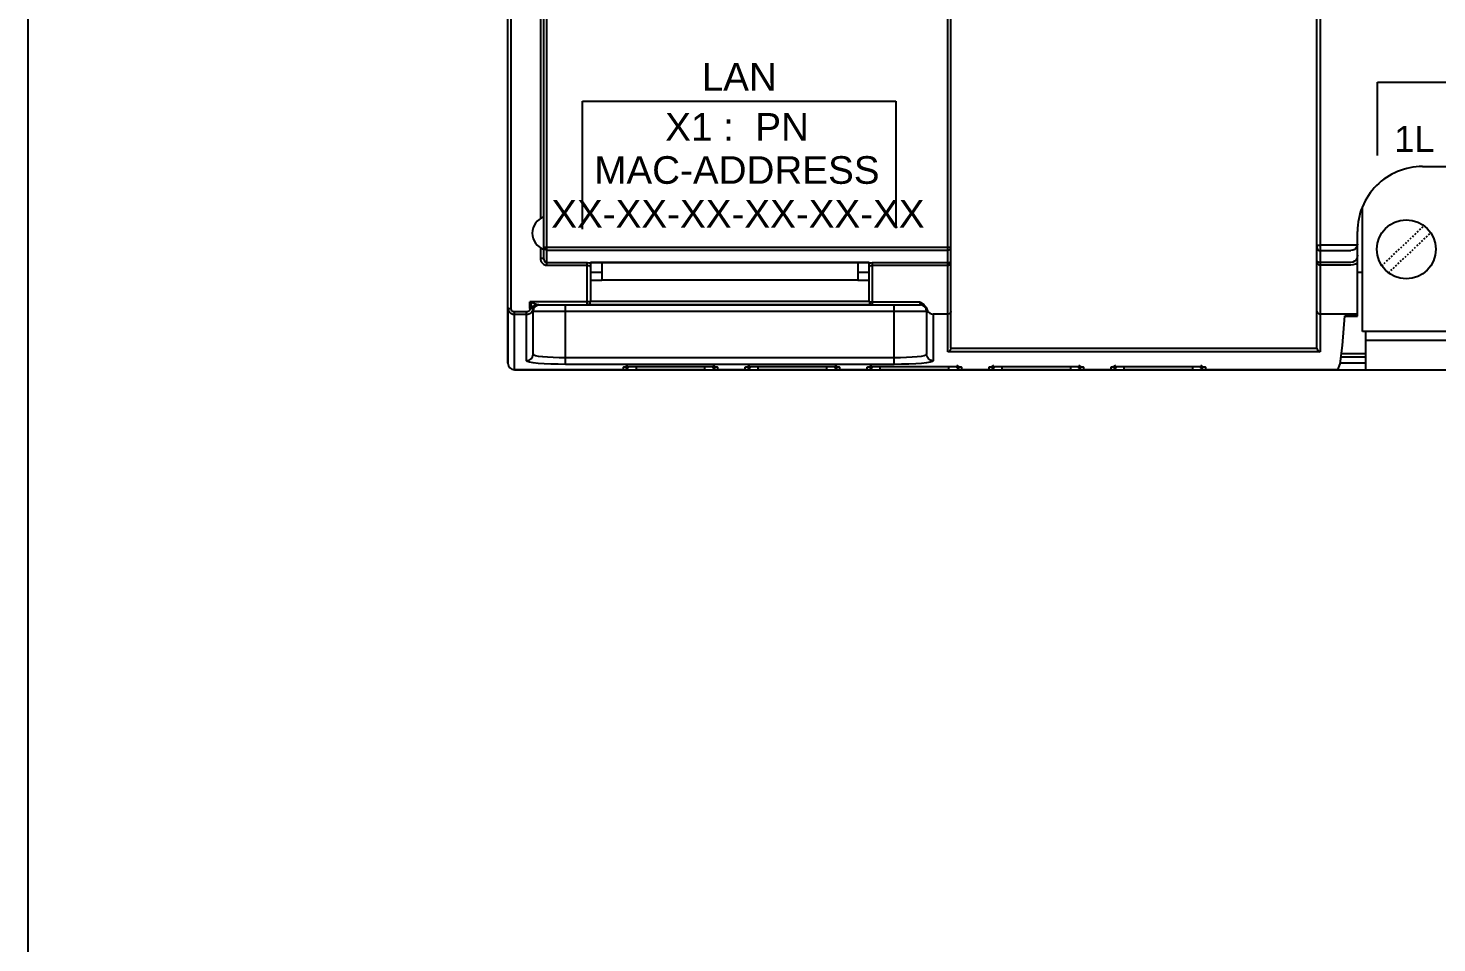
# Model space of a CAD drawing. Header units: inches. Extents: x 57 to 2760, y -193 to 2149.
# Drawn here: x 60.5 to 147.1, y 1607.5 to 1663.8 of the extents above; entities that cross this region are included whole.
import ezdxf

# ---------------------------------------------------------------- set-up
doc = ezdxf.new("R2010")
doc.units = ezdxf.units.IN
doc.header["$MEASUREMENT"] = 0
doc.linetypes.add('DOT', pattern=[0.2, 0.1, -0.1])
doc.styles.get("Standard").update_dxf_attribs({"font": 'arial.ttf'})

msp = doc.modelspace()

# ---------------------------------------------------------------- linework, layer by layer
at = {"color": 7, "linetype": 'Continuous'}
for p, q in [((89.97114, 1643.19462), (89.97114, 1742.39462)), ((90.17114, 1646.56641), (90.17114, 1739.02283)), ((91.97114, 1683.179), (91.97114, 1652.09265)), ((92.17114, 1649.62194), (92.17114, 1677.00527)), ((92.37114, 1649.22064), (92.37114, 1676.85877)), ((117.02114, 1643.90033), (117.02114, 1667.79462)), ((117.22114, 1644.1282), (117.22114, 1668.29462)), ((139.72114, 1644.12831), (139.72114, 1668.29462)), ((139.92114, 1667.79462), (139.92114, 1643.90033)), ((117.22114, 1644.12831), (117.22114, 1667.59462)), ((146.22114, 1655.29462), (172.22111, 1655.29462)), ((142.52114, 1645.14462), (142.52114, 1652.81449)), ((142.22114, 1646.09161), (142.22114, 1651.29462)), ((142.22114, 1650.50962), (142.22114, 1651.29462)), ((139.92114, 1650.46907), (141.82114, 1650.46907)), ((91.97114, 1650.29659), (91.97114, 1649.65211)), ((92.37114, 1650.33179), (117.02114, 1650.33179)), ((92.37114, 1650.15894), (117.02114, 1650.15894)), ((139.92114, 1650.12325), (141.82114, 1650.12325)), ((92.37114, 1649.38322), (94.84614, 1649.38322)), ((92.37114, 1649.22064), (94.84614, 1649.22064)), ((94.84614, 1649.38322), (94.94915, 1649.37939)), ((94.84614, 1646.79462), (94.84614, 1649.38322)), ((94.94915, 1649.37939), (95.04614, 1649.36806)), ((95.04614, 1649.4129), (112.19614, 1649.4129)), ((95.04614, 1649.4129), (95.04614, 1646.99462)), ((95.04614, 1649.39927), (112.19614, 1649.39927)), ((95.04614, 1648.79462), (95.74714, 1648.79462)), ((95.74714, 1649.39927), (95.74714, 1648.31462)), ((111.49514, 1649.39927), (111.49514, 1648.31462)), ((111.49514, 1648.79462), (112.19614, 1648.79462)), ((112.19614, 1646.99462), (112.19614, 1649.4129)), ((112.19614, 1649.36806), (112.29298, 1649.37938)), ((112.29298, 1649.37938), (112.39614, 1649.38322)), ((112.39614, 1646.79462), (112.39614, 1649.38322)), ((112.39614, 1649.38322), (117.02114, 1649.38322)), ((112.39614, 1649.22064), (117.02114, 1649.22064)), ((141.82105, 1649.38322), (139.92114, 1649.38322)), ((141.82114, 1649.22064), (139.92114, 1649.22064)), ((142.22114, 1648.79462), (142.52114, 1648.79462)), ((95.04614, 1648.29462), (95.74714, 1648.29462)), ((111.49514, 1648.31462), (95.74714, 1648.31462)), ((111.49514, 1648.29462), (112.19614, 1648.29462)), ((94.84614, 1646.96175), (91.32114, 1646.9618)), ((91.32114, 1646.56641), (91.32114, 1646.9618)), ((112.19614, 1646.99462), (95.04614, 1646.99462)), ((112.39614, 1646.96175), (115.32917, 1646.96175)), ((89.97114, 1646.59967), (89.97114, 1643.19462)), ((91.12114, 1646.3493), (90.37114, 1646.3493)), ((90.37114, 1642.79462), (90.37114, 1646.3493)), ((91.12112, 1646.18957), (90.37114, 1646.18957)), ((91.12114, 1643.35186), (91.12114, 1646.3493)), ((91.41955, 1646.67492), (91.45478, 1646.57492)), ((91.45478, 1646.57492), (91.52629, 1646.68267)), ((91.50669, 1646.49499), (91.58541, 1646.65007)), ((91.52114, 1646.39462), (115.72114, 1646.39462)), ((91.52114, 1643.74963), (91.52114, 1646.39462)), ((91.52114, 1643.74965), (91.52114, 1646.39462)), ((91.58541, 1646.65007), (91.72202, 1646.75668)), ((91.72202, 1646.75668), (91.89061, 1646.79462)), ((91.89061, 1646.79462), (115.35063, 1646.79462)), ((93.52114, 1643.12586), (93.52114, 1646.79462)), ((112.39614, 1646.79462), (94.84614, 1646.79462)), ((113.72114, 1643.12586), (113.72114, 1646.79462)), ((115.73588, 1646.49854), (115.65606, 1646.65194)), ((115.72114, 1646.39462), (115.72114, 1643.74965)), ((115.73886, 1646.52908), (115.78282, 1646.42533)), ((116.12114, 1646.22281), (116.12114, 1643.35186)), ((117.02114, 1646.22281), (116.12114, 1646.22281)), ((142.22114, 1646.22281), (139.92114, 1646.22281)), ((141.30581, 1644.27635), (141.45271, 1646.1182)), ((141.44914, 1646.09161), (142.22114, 1646.09161)), ((142.22114, 1646.1182), (141.45271, 1646.1182)), ((175.43114, 1645.14462), (142.52114, 1645.14462)), ((142.72114, 1645.14462), (142.72114, 1642.79462)), ((142.72114, 1644.60462), (175.72114, 1644.60462)), ((113.72113, 1643.52453), (93.52115, 1643.52453)), ((139.92114, 1643.90033), (117.02114, 1643.90033)), ((139.72338, 1644.09812), (117.2189, 1644.09812)), ((117.22114, 1644.12831), (117.22108, 1644.12326)), ((141.21427, 1643.59462), (142.72114, 1643.59462)), ((141.24113, 1643.79462), (142.72114, 1643.79462)), ((90.37114, 1642.79462), (179.57114, 1642.79462)), ((97.07114, 1642.79462), (90.37114, 1642.79462)), ((113.72114, 1643.12586), (93.52114, 1643.12586)), ((97.07114, 1642.79462), (97.07114, 1642.95281)), ((97.82751, 1643.00038), (102.07114, 1643.00045)), ((97.87114, 1642.79462), (97.87114, 1643.00128)), ((97.87114, 1643.00128), (102.07114, 1643.00128)), ((102.07114, 1642.79462), (97.87114, 1642.79462)), ((102.07114, 1643.00128), (102.07114, 1642.79462)), ((102.87114, 1642.95281), (102.87114, 1642.79462)), ((104.57114, 1642.79462), (102.87114, 1642.79462)), ((104.57114, 1642.79462), (104.57114, 1642.95281)), ((105.32751, 1643.00038), (109.57114, 1643.00045)), ((105.37114, 1642.79462), (105.37114, 1643.00128)), ((105.37114, 1643.00128), (109.57114, 1643.00128)), ((109.57114, 1642.79462), (105.37114, 1642.79462)), ((109.57114, 1643.00128), (109.57114, 1642.79462)), ((110.37114, 1642.95281), (110.37114, 1642.79462)), ((112.07114, 1642.79462), (110.37114, 1642.79462)), ((112.07114, 1642.79462), (112.07114, 1642.95281)), ((112.82751, 1643.00038), (117.07114, 1643.00045)), ((112.87114, 1642.79462), (112.87114, 1643.00128)), ((112.87114, 1643.00128), (117.07114, 1643.00128)), ((117.07114, 1642.79462), (112.87114, 1642.79462)), ((117.07114, 1643.00128), (117.07114, 1642.79462)), ((117.87114, 1642.95281), (117.87114, 1642.79462)), ((119.57114, 1642.79462), (117.87114, 1642.79462)), ((119.57114, 1642.79462), (119.57114, 1642.95281)), ((120.32751, 1643.00038), (124.57114, 1643.00045)), ((120.37114, 1642.79462), (120.37114, 1643.00128)), ((120.37114, 1643.00128), (124.57114, 1643.00128)), ((124.57114, 1642.79462), (120.37114, 1642.79462)), ((124.57114, 1643.00128), (124.57114, 1642.79462)), ((125.37114, 1642.95281), (125.37114, 1642.79462)), ((127.07114, 1642.79462), (125.37114, 1642.79462)), ((127.07114, 1642.79462), (127.07114, 1642.95281)), ((127.82751, 1643.00038), (132.07114, 1643.00045)), ((127.87114, 1642.79462), (127.87114, 1643.00128)), ((127.87114, 1643.00128), (132.07114, 1643.00128)), ((132.07114, 1642.79462), (127.87114, 1642.79462)), ((132.07114, 1643.00128), (132.07114, 1642.79462)), ((132.87114, 1642.95281), (132.87114, 1642.79462)), ((141.00644, 1642.79462), (132.87114, 1642.79462)), ((142.72114, 1643.19462), (141.16056, 1643.19462))]:
    msp.add_line(p, q, dxfattribs=at)
for p, q in [((143.46139, 1655.96903), (143.46139, 1660.48261)), ((143.46139, 1660.48261), (162.93614, 1660.48261)), ((94.55277, 1651.43393), (94.55277, 1659.32277)), ((94.55277, 1659.32277), (113.82367, 1659.32277)), ((113.82367, 1659.32277), (113.82367, 1651.49508))]:
    msp.add_line(p, q)
at = {"linetype": 'DOT'}
for p, q in [((143.71529, 1649.19139), (146.31437, 1651.65344)), ((144.12791, 1648.7558), (146.72699, 1651.21785))]:
    msp.add_line(p, q, dxfattribs=at)
msp.add_lwpolyline([(60.46636, 2015.39461), (1098.54819, 2015.39461), (1098.54819, 1083.9003), (60.46636, 1083.9003)], close=True)
at = {"color": 7, "linetype": 'Continuous'}
for points in [[(139.72114, 1650.35213), (139.72409, 1650.37212), (139.73199, 1650.39009), (139.74358, 1650.40593), (139.75777, 1650.41957), (139.77379, 1650.43119), (139.79178, 1650.44131), (139.81168, 1650.45), (139.83295, 1650.45708), (139.85498, 1650.46247), (139.87722, 1650.46619), (139.89918, 1650.46835), (139.92114, 1650.46907)], [(142.22114, 1650.50962), (142.20185, 1650.39108), (142.14529, 1650.28324), (142.05666, 1650.19733), (141.94503, 1650.14225), (141.82114, 1650.12325)], [(141.82114, 1650.46907), (141.87971, 1650.46951), (141.943, 1650.471), (142.00861, 1650.47379), (142.0732, 1650.47812), (142.13232, 1650.48414), (142.18, 1650.49171), (142.21069, 1650.50042), (142.22114, 1650.50962)], [(91.97114, 1649.65211), (92.07114, 1649.64807), (92.14434, 1649.63702), (92.17114, 1649.62194)], [(91.97114, 1649.65211), (91.97815, 1649.57169), (91.99657, 1649.50076), (92.02317, 1649.43935), (92.05557, 1649.387), (92.0916, 1649.34352), (92.12916, 1649.30857), (92.16676, 1649.28123), (92.20428, 1649.25998), (92.24241, 1649.2436), (92.28228, 1649.23142), (92.32494, 1649.22353), (92.37114, 1649.22064)], [(92.37114, 1650.15894), (92.29556, 1650.17327), (92.23065, 1650.21463), (92.18647, 1650.27795), (92.17114, 1650.35213)], [(92.17114, 1650.35213), (92.18647, 1650.34432), (92.23065, 1650.33765), (92.29556, 1650.33329), (92.37114, 1650.33179)], [(92.17114, 1649.62194), (92.17465, 1649.57743), (92.18386, 1649.53819), (92.19716, 1649.50422), (92.21336, 1649.47526), (92.23137, 1649.45121), (92.25015, 1649.43187), (92.26895, 1649.41675), (92.28771, 1649.40499), (92.30677, 1649.39593), (92.32671, 1649.38919), (92.34803, 1649.38482), (92.37114, 1649.38322)], [(117.02114, 1650.15894), (117.09671, 1650.17327), (117.16163, 1650.21463), (117.20581, 1650.27795), (117.22114, 1650.35213)], [(117.02114, 1650.33179), (117.09671, 1650.33329), (117.16163, 1650.33765), (117.20581, 1650.34432), (117.22114, 1650.35213)], [(139.72114, 1650.35213), (139.72409, 1650.31298), (139.73199, 1650.27776), (139.74358, 1650.2468), (139.75778, 1650.22009), (139.77379, 1650.19736), (139.79179, 1650.17757), (139.81168, 1650.16057), (139.83295, 1650.1467), (139.85498, 1650.13614), (139.87722, 1650.12884), (139.89918, 1650.12464), (139.92114, 1650.12325)], [(142.22114, 1649.83768), (142.19944, 1649.69016), (142.1384, 1649.56102), (142.04769, 1649.4632), (141.93915, 1649.40346), (141.82105, 1649.38322)], [(94.84614, 1649.22064), (94.89524, 1649.21623), (94.94195, 1649.2031), (94.98354, 1649.18137), (95.01684, 1649.15182), (95.03856, 1649.1161), (95.04614, 1649.07693)], [(112.19614, 1649.07693), (112.20375, 1649.11618), (112.22552, 1649.15192), (112.25887, 1649.18146), (112.30043, 1649.20314), (112.34702, 1649.21623), (112.39614, 1649.22064)], [(117.02114, 1649.38322), (117.04597, 1649.38419), (117.07255, 1649.38744), (117.09982, 1649.39336), (117.12677, 1649.40218), (117.15152, 1649.4136), (117.1723, 1649.42661), (117.18894, 1649.44051), (117.20214, 1649.45542), (117.21214, 1649.47161), (117.21871, 1649.48936), (117.22114, 1649.50887)], [(117.02114, 1649.22064), (117.04597, 1649.22287), (117.07256, 1649.23032), (117.09983, 1649.24387), (117.12677, 1649.26409), (117.15151, 1649.29026), (117.1723, 1649.3201), (117.18894, 1649.35198), (117.20213, 1649.38619), (117.21214, 1649.42334), (117.21871, 1649.46407), (117.22114, 1649.50887)], [(139.92114, 1649.22064), (139.86829, 1649.23089), (139.82539, 1649.25579), (139.79353, 1649.2869), (139.77049, 1649.31924), (139.75335, 1649.35196), (139.74004, 1649.38652), (139.73004, 1649.4238), (139.72353, 1649.4644), (139.72114, 1649.50887)], [(139.92114, 1649.38322), (139.8683, 1649.38768), (139.82539, 1649.39856), (139.79353, 1649.41213), (139.77049, 1649.42624), (139.75335, 1649.4405), (139.74004, 1649.45557), (139.73004, 1649.47181), (139.72353, 1649.4895), (139.72114, 1649.50887)], [(142.22114, 1649.38548), (142.0996, 1649.29463), (141.96452, 1649.2394), (141.82114, 1649.22064)], [(91.32099, 1646.9618), (91.41268, 1646.93198), (91.51143, 1646.9008), (91.6164, 1646.86881), (91.72205, 1646.83822)], [(91.32114, 1646.96175), (91.35166, 1646.87189), (91.41955, 1646.67492)], [(95.04614, 1646.99462), (95.03075, 1646.98198), (94.98625, 1646.97117), (94.92128, 1646.96416), (94.84614, 1646.96175)], [(112.19614, 1646.99462), (112.21153, 1646.98198), (112.25603, 1646.97117), (112.321, 1646.96416), (112.39614, 1646.96175)], [(115.32732, 1646.87895), (115.32305, 1646.89734), (115.32116, 1646.91705), (115.32269, 1646.93838), (115.32917, 1646.96175)], [(115.32917, 1646.96175), (115.37449, 1646.92441), (115.42683, 1646.88817)], [(90.37114, 1646.18957), (90.32598, 1646.19219), (90.28253, 1646.19976), (90.23938, 1646.21246), (90.19586, 1646.23104), (90.15189, 1646.25667), (90.10796, 1646.29084), (90.06552, 1646.3351), (90.02736, 1646.39002), (89.99714, 1646.45424), (89.97778, 1646.52525), (89.97114, 1646.59967)], [(89.97114, 1646.59967), (89.99793, 1646.58304), (90.07114, 1646.57086), (90.17114, 1646.56641)], [(90.37114, 1646.3493), (90.34856, 1646.35069), (90.32683, 1646.3547), (90.30526, 1646.36142), (90.2835, 1646.37125), (90.26151, 1646.38482), (90.23955, 1646.40291), (90.21834, 1646.42633), (90.19926, 1646.4554), (90.18414, 1646.4894), (90.17446, 1646.527), (90.17114, 1646.56641)], [(91.50765, 1646.49409), (91.48754, 1646.43515), (91.45763, 1646.37795), (91.41819, 1646.32503), (91.37009, 1646.27868), (91.31459, 1646.24073), (91.25327, 1646.21259), (91.18807, 1646.19535), (91.12112, 1646.18957)], [(91.32114, 1646.56641), (91.31891, 1646.53405), (91.31157, 1646.50006), (91.29852, 1646.46611), (91.27961, 1646.43396), (91.25523, 1646.40532), (91.22611, 1646.38161), (91.19321, 1646.36388), (91.15774, 1646.35297), (91.12114, 1646.3493)], [(91.45478, 1646.57492), (91.39269, 1646.56861), (91.32114, 1646.56641)], [(91.45478, 1646.57492), (91.46769, 1646.5542), (91.48837, 1646.52058)], [(91.48837, 1646.52058), (91.49624, 1646.50828), (91.50241, 1646.49952), (91.50669, 1646.49499)], [(91.50669, 1646.49499), (91.50727, 1646.49455), (91.50765, 1646.49409)], [(91.50765, 1646.49409), (91.51775, 1646.44484), (91.52114, 1646.39462)], [(91.50766, 1646.49409), (91.5867, 1646.64959), (91.72426, 1646.75655), (91.89417, 1646.79463)], [(91.52629, 1646.68267), (91.61866, 1646.77367), (91.72205, 1646.83822)], [(91.72205, 1646.83822), (91.79725, 1646.81683), (91.82847, 1646.80806), (91.85488, 1646.80108), (91.87589, 1646.79639), (91.89061, 1646.79462)], [(115.35063, 1646.79462), (115.35596, 1646.79765), (115.35627, 1646.80553), (115.35271, 1646.81684), (115.34679, 1646.83043), (115.33993, 1646.84551), (115.33318, 1646.86171), (115.32732, 1646.87895)], [(115.65606, 1646.65194), (115.51911, 1646.7572), (115.35063, 1646.79462)], [(115.42683, 1646.88817), (115.48384, 1646.85005), (115.54308, 1646.80651)], [(115.54308, 1646.80651), (115.60176, 1646.7546), (115.65696, 1646.69161)], [(115.65696, 1646.69161), (115.70436, 1646.61628), (115.73886, 1646.52908)], [(115.72114, 1646.39462), (115.72484, 1646.44713), (115.73588, 1646.49854)], [(115.78282, 1646.42533), (115.84777, 1646.34002), (115.92972, 1646.27575), (116.02375, 1646.23588), (116.12114, 1646.22281)], [(117.22114, 1646.38278), (117.20832, 1646.3264), (117.16908, 1646.27511), (117.10474, 1646.23745), (117.02114, 1646.22281)], [(139.72114, 1646.38278), (139.73396, 1646.3264), (139.7732, 1646.27511), (139.83754, 1646.23745), (139.92114, 1646.22281)], [(91.12114, 1643.35186), (91.27421, 1643.38214), (91.40398, 1643.46836), (91.49069, 1643.59741), (91.52114, 1643.74963)], [(93.52115, 1643.52453), (93.13253, 1643.52828), (92.75821, 1643.53951), (92.41319, 1643.55815), (92.11014, 1643.58406), (91.86074, 1643.61692), (91.67483, 1643.65616), (91.5599, 1643.70091), (91.52114, 1643.74963)], [(115.72114, 1643.74963), (115.68238, 1643.70091), (115.56745, 1643.65616), (115.38154, 1643.61692), (115.13213, 1643.58406), (114.82908, 1643.55815), (114.48407, 1643.53951), (114.10975, 1643.52828), (113.72113, 1643.52453)], [(116.12114, 1643.35186), (115.96806, 1643.38214), (115.83829, 1643.46837), (115.75159, 1643.59741), (115.72114, 1643.74963)], [(117.2189, 1644.09812), (117.1894, 1644.01631), (117.14027, 1643.95699), (117.08197, 1643.91874), (117.02114, 1643.90033)], [(117.22108, 1644.12326), (117.22089, 1644.11821), (117.22014, 1644.10814), (117.2189, 1644.09812)], [(139.72338, 1644.09812), (139.72214, 1644.10814), (139.72139, 1644.11821), (139.72114, 1644.12831)], [(139.72338, 1644.09812), (139.75288, 1644.01631), (139.80201, 1643.95699), (139.86031, 1643.91874), (139.92114, 1643.90033)], [(141.00644, 1642.79462), (141.15668, 1643.16574), (141.30581, 1644.27635)], [(93.52114, 1643.12586), (93.05501, 1643.12961), (92.60597, 1643.14088), (92.19194, 1643.15959), (91.82812, 1643.1856), (91.52859, 1643.21862), (91.30543, 1643.25805), (91.16757, 1643.30298), (91.12114, 1643.35186)], [(97.07114, 1642.95281), (97.22421, 1642.98321), (97.35398, 1643.06978)], [(97.07114, 1642.95281), (97.0987, 1642.96479), (97.17886, 1642.97629), (97.30603, 1642.98645)], [(97.18666, 1642.97395), (97.1819, 1642.97289), (97.18806, 1642.97383), (97.21499, 1642.97716), (97.2589, 1642.98131), (97.31914, 1642.98572), (97.39445, 1642.98999), (97.4845, 1642.99383), (97.58792, 1642.99703), (97.70311, 1642.99927), (97.82751, 1643.00038)], [(97.30603, 1642.98645), (97.47172, 1642.99443), (97.6642, 1642.99952), (97.87114, 1643.00128)], [(102.07114, 1643.00128), (102.27796, 1642.99953), (102.47007, 1642.99445), (102.63556, 1642.98649)], [(102.07114, 1643.00046), (102.10742, 1643.0004), (102.23725, 1642.99932), (102.35699, 1642.99695), (102.46397, 1642.99362), (102.55636, 1642.98955), (102.63308, 1642.98507), (102.69281, 1642.9805), (102.73513, 1642.97629), (102.75746, 1642.97336), (102.76066, 1642.97283)], [(102.87114, 1642.95281), (102.71807, 1642.98321), (102.5883, 1643.06978)], [(102.63556, 1642.98649), (102.76324, 1642.97631), (102.84368, 1642.96477), (102.87114, 1642.95281)], [(104.57114, 1642.95281), (104.72421, 1642.98321), (104.85398, 1643.06978)], [(104.57114, 1642.95281), (104.5987, 1642.96479), (104.67886, 1642.97629), (104.80603, 1642.98645)], [(104.68666, 1642.97395), (104.6819, 1642.97289), (104.68806, 1642.97383), (104.71499, 1642.97716), (104.7589, 1642.98131), (104.81914, 1642.98572), (104.89445, 1642.98999), (104.9845, 1642.99383), (105.08792, 1642.99703), (105.20311, 1642.99927), (105.32751, 1643.00038)], [(104.80603, 1642.98645), (104.97172, 1642.99443), (105.1642, 1642.99952), (105.37114, 1643.00128)], [(109.57114, 1643.00128), (109.77796, 1642.99953), (109.97007, 1642.99445), (110.13556, 1642.98649)], [(109.57114, 1643.00046), (109.60742, 1643.0004), (109.73725, 1642.99932), (109.85699, 1642.99695), (109.96397, 1642.99362), (110.05636, 1642.98955), (110.13308, 1642.98507), (110.19281, 1642.9805), (110.23513, 1642.97629), (110.25746, 1642.97336), (110.26066, 1642.97283)], [(110.37114, 1642.95281), (110.21807, 1642.98321), (110.0883, 1643.06978)], [(110.13556, 1642.98649), (110.26324, 1642.97631), (110.34368, 1642.96477), (110.37114, 1642.95281)], [(112.07114, 1642.95281), (112.22421, 1642.98321), (112.35398, 1643.06978)], [(112.07114, 1642.95281), (112.0987, 1642.96479), (112.17886, 1642.97629), (112.30603, 1642.98645)], [(112.18666, 1642.97395), (112.1819, 1642.97289), (112.18806, 1642.97383), (112.21499, 1642.97716), (112.2589, 1642.98131), (112.31914, 1642.98572), (112.39445, 1642.98999), (112.4845, 1642.99383), (112.58792, 1642.99703), (112.70311, 1642.99927), (112.82751, 1643.00038)], [(112.30603, 1642.98645), (112.47172, 1642.99443), (112.6642, 1642.99952), (112.87114, 1643.00128)], [(116.12114, 1643.35186), (116.0747, 1643.30298), (115.93684, 1643.25805), (115.71368, 1643.21862), (115.41416, 1643.1856), (115.05034, 1643.15959), (114.63631, 1643.14088), (114.18727, 1643.12961), (113.72114, 1643.12586)], [(117.07114, 1643.00128), (117.27796, 1642.99953), (117.47007, 1642.99445), (117.63556, 1642.98649)], [(117.07114, 1643.00046), (117.10742, 1643.0004), (117.23725, 1642.99932), (117.35699, 1642.99695), (117.46397, 1642.99362), (117.55636, 1642.98955), (117.63308, 1642.98507), (117.69281, 1642.9805), (117.73513, 1642.97629), (117.75746, 1642.97336), (117.76066, 1642.97283)], [(117.87114, 1642.95281), (117.71807, 1642.98321), (117.5883, 1643.06978)], [(117.63556, 1642.98649), (117.76324, 1642.97631), (117.84368, 1642.96477), (117.87114, 1642.95281)], [(119.57114, 1642.95281), (119.72421, 1642.98321), (119.85398, 1643.06978)], [(119.57114, 1642.95281), (119.5987, 1642.96479), (119.67886, 1642.97629), (119.80603, 1642.98645)], [(119.68666, 1642.97395), (119.6819, 1642.97289), (119.68806, 1642.97383), (119.71499, 1642.97716), (119.7589, 1642.98131), (119.81914, 1642.98572), (119.89445, 1642.98999), (119.9845, 1642.99383), (120.08792, 1642.99703), (120.20311, 1642.99927), (120.32751, 1643.00038)], [(119.80603, 1642.98645), (119.97172, 1642.99443), (120.1642, 1642.99952), (120.37114, 1643.00128)], [(124.57114, 1643.00128), (124.77796, 1642.99953), (124.97007, 1642.99445), (125.13556, 1642.98649)], [(124.57114, 1643.00046), (124.60742, 1643.0004), (124.73725, 1642.99932), (124.85699, 1642.99695), (124.96397, 1642.99362), (125.05636, 1642.98955), (125.13308, 1642.98507), (125.19281, 1642.9805), (125.23513, 1642.97629), (125.25746, 1642.97336), (125.26066, 1642.97283)], [(125.37114, 1642.95281), (125.21807, 1642.98321), (125.0883, 1643.06978)], [(125.13556, 1642.98649), (125.26324, 1642.97631), (125.34368, 1642.96477), (125.37114, 1642.95281)], [(127.07114, 1642.95281), (127.22421, 1642.98321), (127.35398, 1643.06978)], [(127.07114, 1642.95281), (127.0987, 1642.96479), (127.17886, 1642.97629), (127.30603, 1642.98645)], [(127.18666, 1642.97395), (127.1819, 1642.97289), (127.18806, 1642.97383), (127.21499, 1642.97716), (127.2589, 1642.98131), (127.31914, 1642.98572), (127.39445, 1642.98999), (127.4845, 1642.99383), (127.58792, 1642.99703), (127.70311, 1642.99927), (127.82751, 1643.00038)], [(127.30603, 1642.98645), (127.47172, 1642.99443), (127.6642, 1642.99952), (127.87114, 1643.00128)], [(132.07114, 1643.00128), (132.27796, 1642.99953), (132.47007, 1642.99445), (132.63556, 1642.98649)], [(132.07114, 1643.00046), (132.10742, 1643.0004), (132.23725, 1642.99932), (132.35699, 1642.99695), (132.46397, 1642.99362), (132.55636, 1642.98955), (132.63308, 1642.98507), (132.69281, 1642.9805), (132.73513, 1642.97629), (132.75746, 1642.97336), (132.76066, 1642.97283)], [(132.87114, 1642.95281), (132.71807, 1642.98321), (132.5883, 1643.06978)], [(132.63556, 1642.98649), (132.76324, 1642.97631), (132.84368, 1642.96477), (132.87114, 1642.95281)]]:
    msp.add_lwpolyline(points, dxfattribs=at)
msp.add_circle((145.22114, 1650.20462), 1.815, dxfattribs=at)
for centre, radius, start, end in [((146.22114, 1651.29462), 4, 89.9999932, 180.0005115), ((92.53542, 1651.19462), 1.06429, 110.0159596, 249.9840404), ((94.84614, 1646.99462), 0.2, 270, 0), ((112.39614, 1646.99462), 0.2, 180, 270), ((91.92114, 1646.39462), 0.4, 94.3162276, 180), ((115.32113, 1646.39462), 0.40001, 0, 85.8291138), ((90.37114, 1643.19462), 0.4, 180, 270), ((90.37114, 1643.19462), 0.4, 180, 270), ((97.07114, 1643.19462), 0.4, 270, 329.0326398), ((102.87114, 1643.19462), 0.4, 210.9748609, 270), ((102.87114, 1643.19462), 0.4, 210.9748609, 270), ((104.57114, 1643.19462), 0.4, 270, 329.0326398), ((110.37114, 1643.19462), 0.4, 210.9748609, 270), ((110.37114, 1643.19462), 0.4, 210.9748609, 270), ((112.07114, 1643.19462), 0.4, 270, 329.0326398), ((117.87114, 1643.19462), 0.4, 210.9748609, 270), ((117.87114, 1643.19462), 0.4, 210.9748609, 270), ((119.57114, 1643.19462), 0.4, 270, 329.0326398), ((125.37114, 1643.19462), 0.4, 210.9748609, 270), ((125.37114, 1643.19462), 0.4, 210.9748609, 270), ((127.07114, 1643.19462), 0.4, 270, 329.0326398), ((132.87114, 1643.19462), 0.4, 210.9748609, 270), ((132.87114, 1643.19462), 0.4, 210.9748609, 270)]:
    msp.add_arc(centre, radius, start, end, dxfattribs=at)

# ---------------------------------------------------------------- texts
for s, insert, char_height, width, attachment_point in [('LAN', (104.20107, 1661.66116), 1.7, 25.5322771, 2), ('X1 :  PN', (104.06462, 1658.58198), 1.7, 25.5322771, 2), ('1L', (144.47505, 1657.79058), 1.6, 3.5662222, 1), ('MAC-ADDRESS ', (104.05506, 1655.93088), 1.7, 25.5322771, 2), ('XX-XX-XX-XX-XX-XX', (104.11624, 1653.24011), 1.7, 25.5322771, 2)]:
    msp.add_mtext(s, dxfattribs=dict(insert=insert, char_height=char_height, width=width, attachment_point=attachment_point))

doc.saveas('drawing.dxf')
